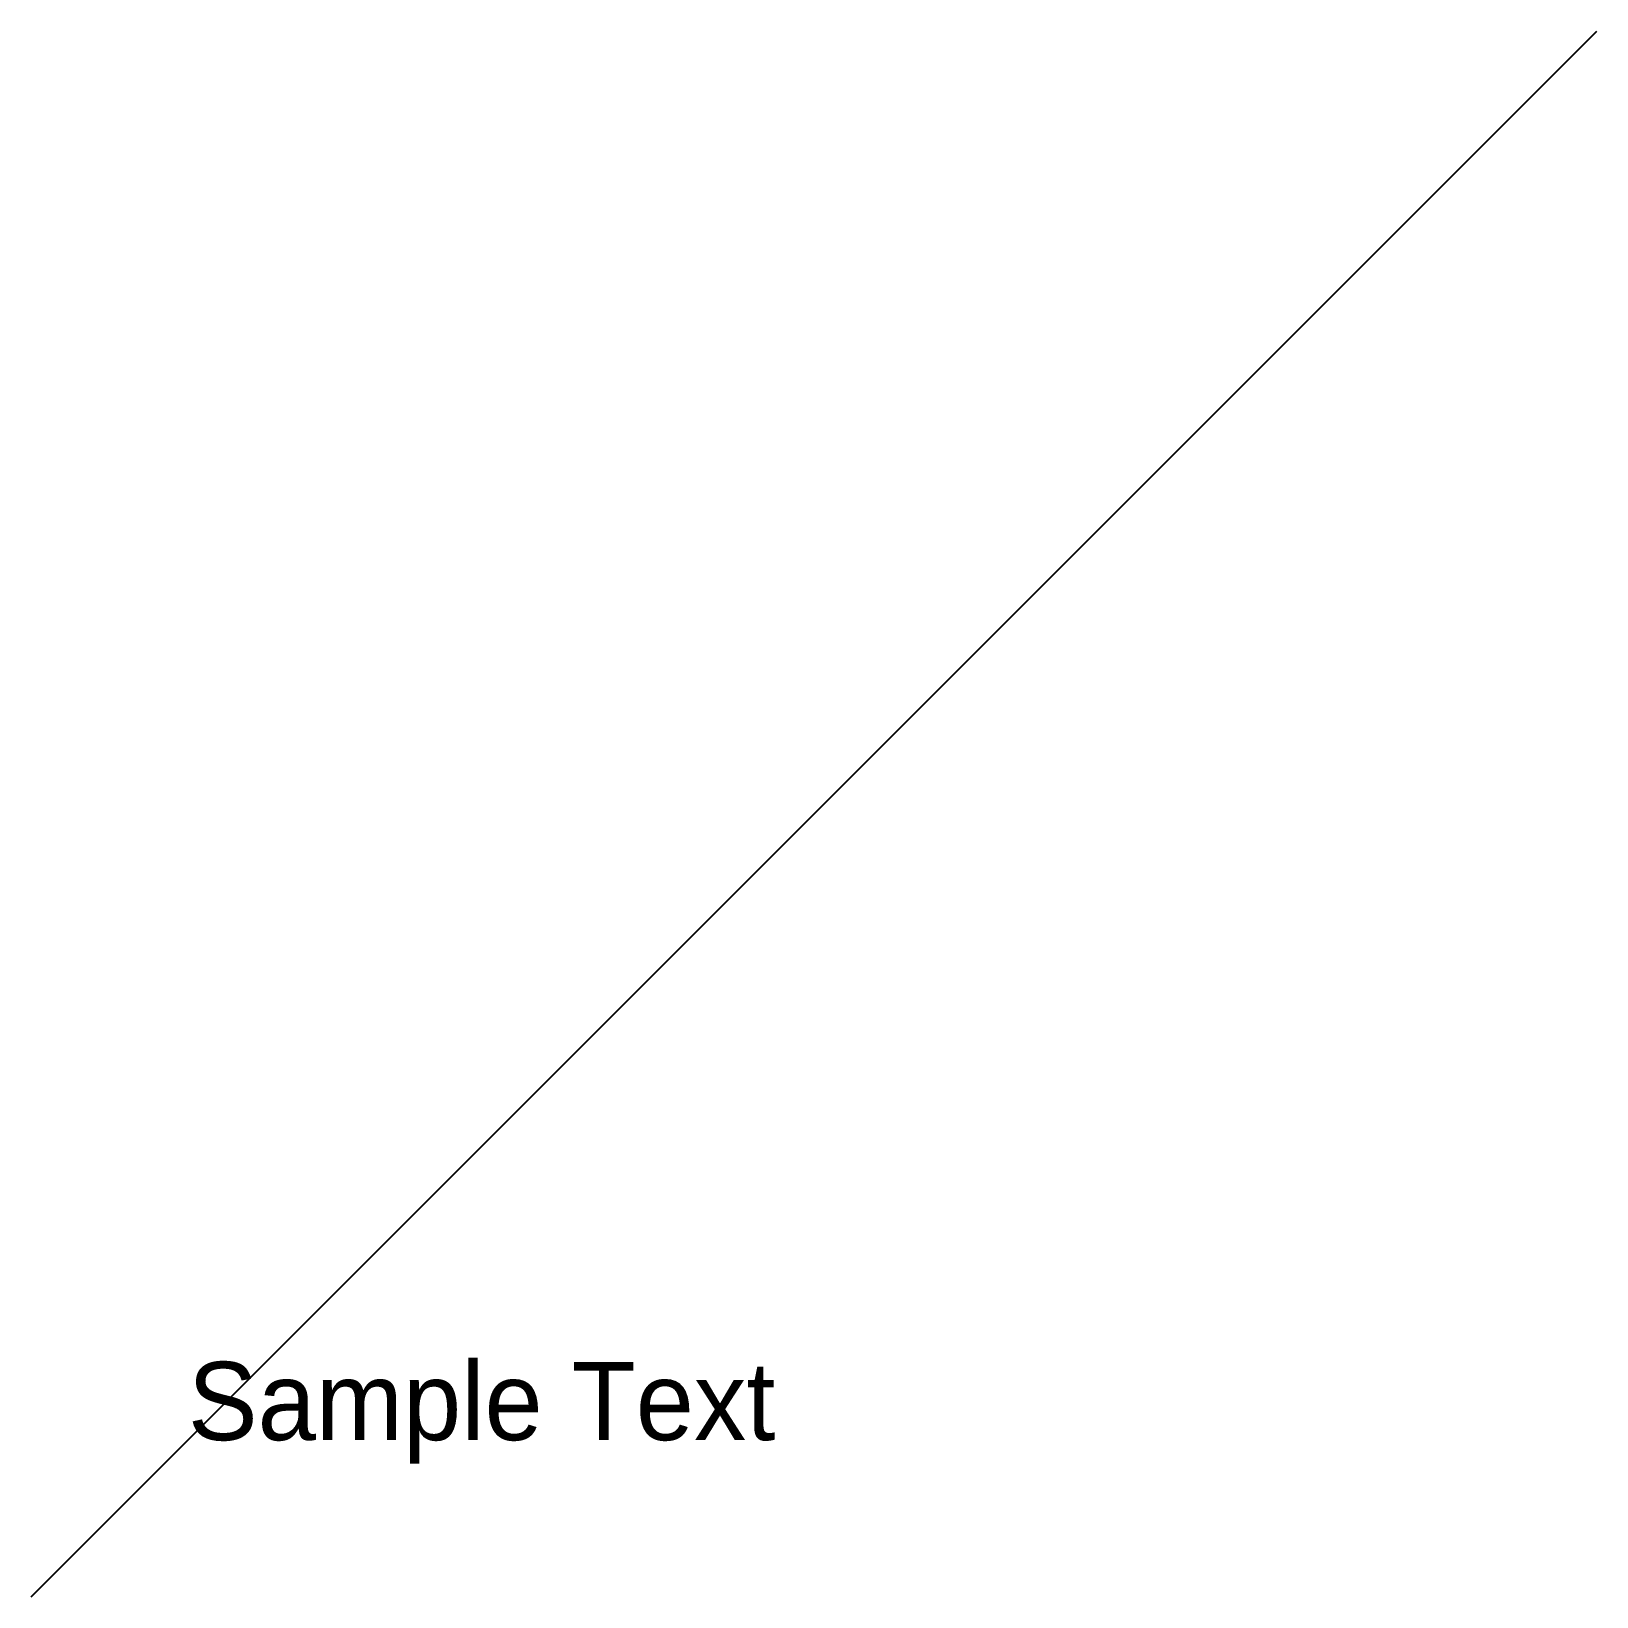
# Model space of a CAD drawing. Extents: x 0 to 100, y 0 to 100.
import ezdxf

# ---------------------------------------------------------------- set-up
doc = ezdxf.new("R2010")
doc.units = 0
doc.layers.get('0').update_dxf_attribs({"linetype": 'CONTINUOUS'})

msp = doc.modelspace()

# ---------------------------------------------------------------- linework, layer by layer
msp.add_line((0, 0), (100, 100))

# ---------------------------------------------------------------- texts
msp.add_text('Sample Text', height=5).set_placement((10, 10))

doc.saveas('drawing.dxf')
